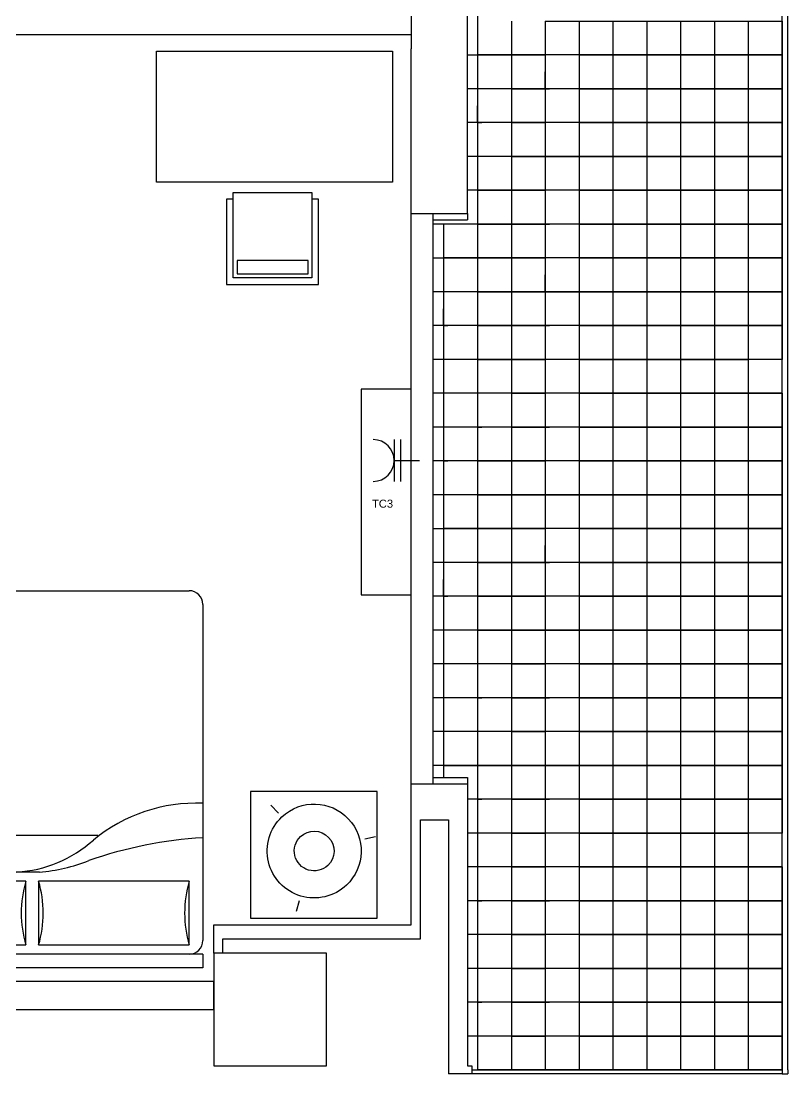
# Model space of a CAD drawing. Header units: millimetres. Extents: x 2377 to 4712, y -254 to 3188.
# Drawn here: x 4076.2 to 4129.5, y 1000 to 1073.2 of the extents above; entities that cross this region are included whole.
import ezdxf

# ---------------------------------------------------------------- set-up
doc = ezdxf.new("R2010")
doc.units = ezdxf.units.MM
doc.layers.add('Enchufes', color=30, linetype='Continuous')
doc.layers.add('Mobiliario', color=254, linetype='Continuous')
doc.styles.get("Standard").update_dxf_attribs({"font": 'arial.ttf'})

# ---------------------------------------------------------------- blocks, each defined once
blk = doc.blocks.new('MHPLS012')
at = {"layer": 'Mobiliario'}
for p, q in [((-2.0238, 0.95), (-0.1524, 0.95)), ((-0.0762, 0.95), (-0.0762, -0.95)), ((-0.0762, 0.95), (0, 0.95)), ((0, 0.95), (0, -0.95)), ((-2.1, -0.8738), (-2.1, 0.8738)), ((-0.4826, 0.8738), (-0.4826, 0.0356)), ((-0.127, 0.8738), (-0.4826, 0.8738)), ((-0.127, 0.0356), (-0.127, 0.8738)), ((-0.7366, 0.3658), (-0.7366, -0.95)), ((-0.5334, 0.0406), (-0.5334, -0.95)), ((-0.4826, 0.0356), (-0.127, 0.0356)), ((-0.4826, -0.0356), (-0.4826, -0.8738)), ((-0.127, -0.0356), (-0.4826, -0.0356)), ((-0.127, -0.8738), (-0.127, -0.0356)), ((-0.4826, -0.8738), (-0.127, -0.8738)), ((-0.1524, -0.95), (-2.0238, -0.95)), ((-0.0762, -0.95), (0, -0.95))]:
    blk.add_line(p, q, dxfattribs=at)
for centre, radius, start, end in [((-2.0238, 0.8738), 0.0762, 90, 180), ((-0.0191, 0.9119), 0.8976, 177.56726, 219.54608), ((1.615, 1.0876), 2.343, 183.36646, 199.2534), ((-0.1524, 0.8738), 0.0762, 0, 90), ((-0.3048, 1.4834), 0.635, 253.73979, 286.2602), ((-1.2266, -0.1247), 0.6943, 3.1663, 42.0658), ((-1.4578, -0.0288), 0.927, 4.2918, 21.76757), ((-0.3048, -0.574), 0.635, 73.7398, 106.2602), ((-0.3048, 0.574), 0.635, 253.73979, 286.2602), ((-2.0238, -0.8738), 0.0762, 180, 270), ((-0.3048, -1.4834), 0.635, 73.7398, 106.2602), ((-0.1524, -0.8738), 0.0762, 270, 0)]:
    blk.add_arc(centre, radius, start, end, dxfattribs=at)
blk = doc.blocks.new('sl06-0')
at = {"layer": 'Mobiliario'}
for p, q in [((-0.3003, 0.2806, -1.5792), (-0.3003, -0.3175, -1.5792)), ((0.2978, 0.2806, -1.5792), (-0.3003, 0.2806, -1.5792)), ((0.2978, -0.3175, -1.5792), (0.2978, 0.2806, -1.5792)), ((-0.3003, -0.3175, -1.5792), (0.2978, -0.3175, -1.5792))]:
    blk.add_line(p, q, dxfattribs=at)
at = {"layer": 'Mobiliario', "linetype": 'ByBlock'}
for p, q in [((-0.169, 0.179, -1.5792), (-0.2046, 0.2168, -1.5792)), ((0.2395, 0.0568, -1.5792), (0.29, 0.0688, -1.5792)), ((-0.0706, -0.2358, -1.5792), (-0.0854, -0.2856, -1.5792))]:
    blk.add_line(p, q, dxfattribs=at)
at = {"layer": 'Mobiliario', "linetype": 'ByBlock', "extrusion": (0, 0, -1)}
for major_axis, start_param, end_param in [((-0.1568, -0.1568), 1.599693, 4.741285), ((-0.1568, -0.1568), -1.5419, 1.599693), ((-0.0663, -0.0663), 1.599693, 4.741285), ((-0.0663, -0.0663), -1.5419, 1.599693)]:
    blk.add_ellipse((0, 0, -1.5792), major_axis=major_axis, ratio=1, start_param=start_param, end_param=end_param, dxfattribs=at)
blk = doc.blocks.new('A$C297D1C59')
for p, q in [((0, 1779.3, -35.3), (1800, 1779.3, -35.3)), ((0, 779.3, -35.3), (0, 1779.3, -35.3)), ((1800, 1779.3, -35.3), (1800, 779.3, -35.3)), ((1800, 779.3, -35.3), (0, 779.3, -35.3)), ((535, 650, -35.3), (535, 0, -35.3)), ((539.2, 650, -35.3), (535, 650, -35.3)), ((585, 650, -35.3), (539.2, 650, -35.3)), ((585, 50, -35.3), (585, 700.5, -35.3)), ((585, 700.5, -35.3), (1185, 700.5, -35.3)), ((1185, 700.5, -35.3), (1185, 50, -35.3)), ((1235, 650, -35.3), (1185, 650, -35.3)), ((1235, 0, -35.3), (1235, 650, -35.3)), ((615.6, 181.5, -35.3), (615.6, 81.2, -35.3)), ((1155.8, 181.5, -35.3), (615.6, 181.5, -35.3)), ((1155.8, 81.2, -35.3), (1155.8, 181.5, -35.3)), ((615.6, 81.2, -35.3), (1155.8, 81.2, -35.3)), ((1185, 50, -35.3), (585, 50, -35.3)), ((535, 0, -35.3), (1235, 0, -35.3))]:
    blk.add_line(p, q)

msp = doc.modelspace()

# ---------------------------------------------------------------- linework, layer by layer
at = {"transparency": 33554687}
for p, q in [((4129.096, 1000.251), (4129.096, 1162.912)), ((4129.502, 1000.251), (4129.502, 1162.912)), ((4107.93, 1141.354), (4107.93, 1070.802)), ((4107.239, 1059.768), (4107.239, 1083.286)), ((4103.32, 1075.447), (4103.32, 1071.224)), ((4107.93, 1073.154), (4107.93, 1070.802)), ((4110.282, 1073.154), (4110.282, 1070.802)), ((4112.633, 1073.154), (4112.633, 1054.34)), ((4112.633, 1073.154), (4114.985, 1073.154)), ((4112.633, 1073.154), (4112.633, 1070.802)), ((4112.633, 1073.154), (4112.633, 1070.802)), ((4114.985, 1073.154), (4114.985, 1070.802)), ((4114.985, 1073.154), (4117.337, 1073.154)), ((4117.337, 1073.154), (4117.337, 1070.802)), ((4117.337, 1073.154), (4119.689, 1073.154)), ((4119.689, 1073.154), (4119.689, 1070.802)), ((4119.689, 1073.154), (4122.04, 1073.154)), ((4122.04, 1073.154), (4122.04, 1070.802)), ((4122.04, 1073.154), (4124.392, 1073.154)), ((4124.392, 1073.154), (4124.392, 1070.802)), ((4124.392, 1073.154), (4126.744, 1073.154)), ((4126.744, 1073.154), (4126.744, 1070.802)), ((4126.744, 1073.154), (4129.096, 1073.154)), ((4129.096, 1073.154), (4129.096, 1070.802)), ((4103.32, 1072.194), (4073.433, 1072.194)), ((4103.32, 1059.768), (4103.32, 1071.224)), ((4107.239, 1070.802), (4110.282, 1070.802)), ((4110.282, 1070.802), (4107.93, 1070.802)), ((4107.93, 1070.802), (4107.93, 1068.451)), ((4112.633, 1070.802), (4110.282, 1070.802)), ((4110.282, 1070.802), (4110.282, 1068.451)), ((4110.282, 1070.802), (4112.633, 1070.802)), ((4114.985, 1070.802), (4112.633, 1070.802)), ((4112.633, 1070.802), (4112.633, 1068.451)), ((4112.633, 1070.802), (4112.633, 1068.451)), ((4112.633, 1070.802), (4112.633, 1068.451)), ((4117.337, 1070.802), (4114.985, 1070.802)), ((4114.985, 1070.802), (4114.985, 1068.451)), ((4114.985, 1070.802), (4117.337, 1070.802)), ((4119.689, 1070.802), (4117.337, 1070.802)), ((4117.337, 1070.802), (4117.337, 1068.451)), ((4117.337, 1070.802), (4119.689, 1070.802)), ((4122.04, 1070.802), (4119.689, 1070.802)), ((4119.689, 1070.802), (4119.689, 1068.451)), ((4119.689, 1070.802), (4122.04, 1070.802)), ((4124.392, 1070.802), (4122.04, 1070.802)), ((4122.04, 1070.802), (4122.04, 1068.451)), ((4122.04, 1070.802), (4124.392, 1070.802)), ((4126.744, 1070.802), (4124.392, 1070.802)), ((4124.392, 1070.802), (4124.392, 1068.451)), ((4124.392, 1070.802), (4126.744, 1070.802)), ((4129.096, 1070.802), (4126.744, 1070.802)), ((4126.744, 1070.802), (4126.744, 1068.451)), ((4126.744, 1070.802), (4129.096, 1070.802)), ((4129.096, 1070.802), (4129.096, 1068.451)), ((4112.633, 1068.451), (4112.633, 1069.624)), ((4110.282, 1068.451), (4107.239, 1068.451)), ((4107.93, 1068.451), (4107.93, 1066.099)), ((4107.93, 1068.451), (4107.93, 1066.099)), ((4112.633, 1068.451), (4110.282, 1068.451)), ((4110.282, 1068.451), (4110.282, 1066.099)), ((4110.282, 1068.451), (4112.633, 1068.451)), ((4112.633, 1068.451), (4112.933, 1068.451)), ((4114.985, 1068.451), (4112.633, 1068.451)), ((4112.633, 1068.451), (4112.633, 1066.099)), ((4112.633, 1068.451), (4112.633, 1063.747)), ((4112.633, 1068.451), (4112.633, 1066.099)), ((4112.633, 1068.451), (4112.633, 1066.099)), ((4117.337, 1068.451), (4114.985, 1068.451)), ((4114.985, 1068.451), (4114.985, 1066.099)), ((4114.985, 1068.451), (4117.337, 1068.451)), ((4119.689, 1068.451), (4117.337, 1068.451)), ((4117.337, 1068.451), (4117.337, 1066.099)), ((4117.337, 1068.451), (4119.689, 1068.451)), ((4122.04, 1068.451), (4119.689, 1068.451)), ((4119.689, 1068.451), (4119.689, 1066.099)), ((4119.689, 1068.451), (4122.04, 1068.451)), ((4124.392, 1068.451), (4122.04, 1068.451)), ((4122.04, 1068.451), (4122.04, 1066.099)), ((4122.04, 1068.451), (4124.392, 1068.451)), ((4126.744, 1068.451), (4124.392, 1068.451)), ((4124.392, 1068.451), (4124.392, 1066.099)), ((4124.392, 1068.451), (4126.744, 1068.451)), ((4129.096, 1068.451), (4126.744, 1068.451)), ((4126.744, 1068.451), (4126.744, 1066.099)), ((4126.744, 1068.451), (4129.096, 1068.451)), ((4129.096, 1068.451), (4129.096, 1066.099)), ((4107.93, 1066.1), (4107.93, 1067.273)), ((4110.282, 1066.099), (4107.239, 1066.099)), ((4107.93, 1066.099), (4108.229, 1066.099)), ((4107.93, 1066.099), (4107.93, 1063.747)), ((4107.93, 1066.099), (4107.93, 1061.396)), ((4107.93, 1066.099), (4107.93, 1063.747)), ((4112.633, 1066.099), (4110.282, 1066.099)), ((4110.282, 1066.099), (4110.282, 1063.747)), ((4110.282, 1066.099), (4112.633, 1066.099)), ((4114.985, 1066.099), (4112.633, 1066.099)), ((4112.633, 1066.099), (4112.633, 1063.747)), ((4112.633, 1066.099), (4112.633, 1063.747)), ((4117.337, 1066.099), (4114.985, 1066.099)), ((4114.985, 1066.099), (4114.985, 1063.747)), ((4114.985, 1066.099), (4117.337, 1066.099)), ((4119.689, 1066.099), (4117.337, 1066.099)), ((4117.337, 1066.099), (4117.337, 1063.747)), ((4117.337, 1066.099), (4119.689, 1066.099)), ((4122.04, 1066.099), (4119.689, 1066.099)), ((4119.689, 1066.099), (4119.689, 1063.747)), ((4119.689, 1066.099), (4122.04, 1066.099)), ((4124.392, 1066.099), (4122.04, 1066.099)), ((4122.04, 1066.099), (4122.04, 1063.747)), ((4122.04, 1066.099), (4124.392, 1066.099)), ((4126.744, 1066.099), (4124.392, 1066.099)), ((4124.392, 1066.099), (4124.392, 1063.747)), ((4124.392, 1066.099), (4126.744, 1066.099)), ((4129.096, 1066.099), (4126.744, 1066.099)), ((4126.744, 1066.099), (4126.744, 1063.747)), ((4126.744, 1066.099), (4129.096, 1066.099)), ((4129.096, 1066.099), (4129.096, 1063.747)), ((4110.282, 1063.747), (4107.239, 1063.747)), ((4107.93, 1063.747), (4107.93, 1061.396)), ((4112.633, 1063.747), (4110.282, 1063.747)), ((4110.282, 1063.747), (4110.282, 1061.396)), ((4110.282, 1063.747), (4112.633, 1063.747)), ((4114.985, 1063.747), (4112.633, 1063.747)), ((4112.633, 1063.747), (4112.633, 1054.34)), ((4112.633, 1063.747), (4114.985, 1063.747)), ((4112.633, 1063.747), (4112.633, 1061.396)), ((4112.633, 1063.747), (4112.933, 1063.747)), ((4112.633, 1063.747), (4112.633, 1061.396)), ((4112.633, 1063.747), (4112.633, 1059.044)), ((4112.633, 1063.747), (4112.933, 1063.747)), ((4112.633, 1063.747), (4112.633, 1061.396)), ((4117.337, 1063.747), (4114.985, 1063.747)), ((4114.985, 1063.747), (4114.985, 1061.396)), ((4114.985, 1063.747), (4117.337, 1063.747)), ((4119.689, 1063.747), (4117.337, 1063.747)), ((4117.337, 1063.747), (4117.337, 1061.396)), ((4117.337, 1063.747), (4119.689, 1063.747)), ((4122.04, 1063.747), (4119.689, 1063.747)), ((4119.689, 1063.747), (4119.689, 1061.396)), ((4119.689, 1063.747), (4122.04, 1063.747)), ((4124.392, 1063.747), (4122.04, 1063.747)), ((4122.04, 1063.747), (4122.04, 1061.396)), ((4122.04, 1063.747), (4124.392, 1063.747)), ((4126.744, 1063.747), (4124.392, 1063.747)), ((4124.392, 1063.747), (4124.392, 1061.396)), ((4124.392, 1063.747), (4126.744, 1063.747)), ((4129.096, 1063.747), (4126.744, 1063.747)), ((4126.744, 1063.747), (4126.744, 1061.396)), ((4126.744, 1063.747), (4129.096, 1063.747)), ((4129.096, 1063.747), (4129.096, 1061.396)), ((4107.93, 1061.396), (4107.239, 1061.396)), ((4110.282, 1061.396), (4107.93, 1061.396)), ((4107.93, 1061.396), (4107.93, 1059.044)), ((4107.93, 1061.396), (4110.282, 1061.396)), ((4110.282, 1061.396), (4107.93, 1061.396)), ((4107.93, 1061.396), (4110.282, 1061.396)), ((4107.93, 1061.396), (4108.229, 1061.396)), ((4107.93, 1061.396), (4108.229, 1061.396)), ((4112.633, 1061.396), (4110.282, 1061.396)), ((4110.282, 1061.396), (4110.282, 1059.044)), ((4110.282, 1061.396), (4112.633, 1061.396)), ((4112.633, 1061.396), (4110.282, 1061.396)), ((4110.282, 1061.396), (4112.633, 1061.396)), ((4114.985, 1061.396), (4112.633, 1061.396)), ((4112.633, 1061.396), (4112.633, 1059.044)), ((4112.633, 1061.396), (4112.633, 1059.044)), ((4112.633, 1061.396), (4112.633, 1059.044)), ((4117.337, 1061.396), (4114.985, 1061.396)), ((4114.985, 1061.396), (4114.985, 1059.044)), ((4114.985, 1061.396), (4117.337, 1061.396)), ((4119.689, 1061.396), (4117.337, 1061.396)), ((4117.337, 1061.396), (4117.337, 1059.044)), ((4117.337, 1061.396), (4119.689, 1061.396)), ((4122.04, 1061.396), (4119.689, 1061.396)), ((4119.689, 1061.396), (4119.689, 1059.044)), ((4119.689, 1061.396), (4122.04, 1061.396)), ((4124.392, 1061.396), (4122.04, 1061.396)), ((4122.04, 1061.396), (4122.04, 1059.044)), ((4122.04, 1061.396), (4124.392, 1061.396)), ((4126.744, 1061.396), (4124.392, 1061.396)), ((4124.392, 1061.396), (4124.392, 1059.044)), ((4124.392, 1061.396), (4126.744, 1061.396)), ((4129.096, 1061.396), (4126.744, 1061.396)), ((4126.744, 1061.396), (4126.744, 1059.044)), ((4126.744, 1061.396), (4129.096, 1061.396)), ((4129.096, 1061.396), (4129.096, 1059.044)), ((4103.32, 1059.768), (4107.239, 1059.768)), ((4103.32, 1059.326), (4103.32, 1059.768)), ((4104.858, 1059.326), (4104.858, 1059.768)), ((4107.239, 1059.768), (4107.239, 1059.326)), ((4103.32, 1020.13), (4103.32, 1059.326)), ((4104.858, 1020.13), (4104.858, 1059.326)), ((4104.858, 1059.326), (4107.239, 1059.326)), ((4104.858, 1059.326), (4107.239, 1059.326)), ((4107.93, 1059.044), (4104.858, 1059.044)), ((4105.578, 1059.044), (4105.578, 1056.692)), ((4110.282, 1059.044), (4107.93, 1059.044)), ((4107.93, 1059.044), (4107.93, 1056.692)), ((4107.93, 1059.044), (4110.282, 1059.044)), ((4112.633, 1059.044), (4110.282, 1059.044)), ((4110.282, 1059.044), (4110.282, 1056.692)), ((4110.282, 1059.044), (4112.633, 1059.044)), ((4112.633, 1059.044), (4112.933, 1059.044)), ((4114.985, 1059.044), (4112.633, 1059.044)), ((4112.633, 1059.044), (4112.633, 1056.692)), ((4112.633, 1059.044), (4112.633, 1054.34)), ((4112.633, 1059.044), (4112.633, 1056.692)), ((4112.633, 1059.044), (4112.633, 1056.692)), ((4117.337, 1059.044), (4114.985, 1059.044)), ((4114.985, 1059.044), (4114.985, 1056.692)), ((4114.985, 1059.044), (4117.337, 1059.044)), ((4119.689, 1059.044), (4117.337, 1059.044)), ((4117.337, 1059.044), (4117.337, 1056.692)), ((4117.337, 1059.044), (4119.689, 1059.044)), ((4122.04, 1059.044), (4119.689, 1059.044)), ((4119.689, 1059.044), (4119.689, 1056.692)), ((4119.689, 1059.044), (4122.04, 1059.044)), ((4124.392, 1059.044), (4122.04, 1059.044)), ((4122.04, 1059.044), (4122.04, 1056.692)), ((4122.04, 1059.044), (4124.392, 1059.044)), ((4126.744, 1059.044), (4124.392, 1059.044)), ((4124.392, 1059.044), (4124.392, 1056.692)), ((4124.392, 1059.044), (4126.744, 1059.044)), ((4129.096, 1059.044), (4126.744, 1059.044)), ((4126.744, 1059.044), (4126.744, 1056.692)), ((4126.744, 1059.044), (4129.096, 1059.044)), ((4129.096, 1059.044), (4129.096, 1056.692)), ((4104.858, 1056.692), (4107.93, 1056.692)), ((4107.93, 1056.692), (4105.578, 1056.692)), ((4105.578, 1056.692), (4105.578, 1054.34)), ((4110.282, 1056.692), (4107.93, 1056.692)), ((4107.93, 1056.692), (4107.93, 1054.34)), ((4107.93, 1056.692), (4110.282, 1056.692)), ((4112.633, 1056.692), (4110.282, 1056.692)), ((4110.282, 1056.692), (4110.282, 1054.34)), ((4110.282, 1056.692), (4112.633, 1056.692)), ((4114.985, 1056.692), (4112.633, 1056.692)), ((4112.633, 1056.692), (4112.633, 1054.34)), ((4112.633, 1056.692), (4112.633, 1054.34)), ((4112.633, 1056.692), (4112.633, 1054.34)), ((4117.337, 1056.692), (4114.985, 1056.692)), ((4114.985, 1056.692), (4114.985, 1054.34)), ((4114.985, 1056.692), (4117.337, 1056.692)), ((4119.689, 1056.692), (4117.337, 1056.692)), ((4117.337, 1056.692), (4117.337, 1054.34)), ((4117.337, 1056.692), (4119.689, 1056.692)), ((4122.04, 1056.692), (4119.689, 1056.692)), ((4119.689, 1056.692), (4119.689, 1054.34)), ((4119.689, 1056.692), (4122.04, 1056.692)), ((4124.392, 1056.692), (4122.04, 1056.692)), ((4122.04, 1056.692), (4122.04, 1054.34)), ((4122.04, 1056.692), (4124.392, 1056.692)), ((4126.744, 1056.692), (4124.392, 1056.692)), ((4124.392, 1056.692), (4124.392, 1054.34)), ((4124.392, 1056.692), (4126.744, 1056.692)), ((4129.096, 1056.692), (4126.744, 1056.692)), ((4126.744, 1056.692), (4126.744, 1054.34)), ((4126.744, 1056.692), (4129.096, 1056.692)), ((4129.096, 1056.692), (4129.096, 1054.34)), ((4112.633, 1054.341), (4112.633, 1055.514)), ((4107.93, 1054.34), (4104.858, 1054.34)), ((4105.578, 1054.34), (4105.578, 1051.989)), ((4110.282, 1054.34), (4107.93, 1054.34)), ((4107.93, 1054.34), (4107.93, 1051.989)), ((4107.93, 1054.34), (4110.282, 1054.34)), ((4112.633, 1054.34), (4110.282, 1054.34)), ((4110.282, 1054.34), (4110.282, 1051.989)), ((4110.282, 1054.34), (4112.633, 1054.34)), ((4114.985, 1054.34), (4112.633, 1054.34)), ((4112.633, 1054.34), (4114.985, 1054.34)), ((4114.985, 1054.34), (4112.633, 1054.34)), ((4112.633, 1054.34), (4112.633, 1051.989)), ((4112.633, 1054.34), (4112.633, 1051.989)), ((4112.633, 1054.34), (4112.933, 1054.34)), ((4112.633, 1054.34), (4112.633, 1051.989)), ((4112.633, 1054.34), (4112.633, 1049.637)), ((4112.633, 1054.34), (4112.633, 1051.989)), ((4117.337, 1054.34), (4114.985, 1054.34)), ((4114.985, 1054.34), (4117.337, 1054.34)), ((4117.337, 1054.34), (4114.985, 1054.34)), ((4114.985, 1054.34), (4114.985, 1047.285)), ((4114.985, 1054.34), (4117.337, 1054.34)), ((4119.689, 1054.34), (4117.337, 1054.34)), ((4117.337, 1054.34), (4119.689, 1054.34)), ((4119.689, 1054.34), (4117.337, 1054.34)), ((4117.337, 1054.34), (4117.337, 1047.285)), ((4117.337, 1054.34), (4119.689, 1054.34)), ((4122.04, 1054.34), (4119.689, 1054.34)), ((4119.689, 1054.34), (4122.04, 1054.34)), ((4122.04, 1054.34), (4119.689, 1054.34)), ((4119.689, 1054.34), (4119.689, 1047.285)), ((4119.689, 1054.34), (4122.04, 1054.34)), ((4124.392, 1054.34), (4122.04, 1054.34)), ((4122.04, 1054.34), (4124.392, 1054.34)), ((4124.392, 1054.34), (4122.04, 1054.34)), ((4122.04, 1054.34), (4122.04, 1047.285)), ((4122.04, 1054.34), (4124.392, 1054.34)), ((4126.744, 1054.34), (4124.392, 1054.34)), ((4124.392, 1054.34), (4126.744, 1054.34)), ((4126.744, 1054.34), (4124.392, 1054.34)), ((4124.392, 1054.34), (4124.392, 1047.285)), ((4124.392, 1054.34), (4126.744, 1054.34)), ((4129.096, 1054.34), (4126.744, 1054.34)), ((4126.744, 1054.34), (4129.096, 1054.34)), ((4129.096, 1054.34), (4126.744, 1054.34)), ((4126.744, 1054.34), (4126.744, 1047.285)), ((4126.744, 1054.34), (4129.096, 1054.34)), ((4129.096, 1054.34), (4129.096, 1051.989)), ((4105.578, 1051.989), (4105.578, 1053.162)), ((4107.93, 1051.989), (4104.858, 1051.989)), ((4105.578, 1051.989), (4105.878, 1051.989)), ((4105.578, 1051.989), (4105.578, 1049.637)), ((4110.282, 1051.989), (4107.93, 1051.989)), ((4107.93, 1051.989), (4107.93, 1049.637)), ((4107.93, 1051.989), (4110.282, 1051.989)), ((4112.633, 1051.989), (4110.282, 1051.989)), ((4110.282, 1051.989), (4110.282, 1049.637)), ((4110.282, 1051.989), (4112.633, 1051.989)), ((4112.633, 1051.989), (4112.933, 1051.989)), ((4114.985, 1051.989), (4112.633, 1051.989)), ((4112.633, 1051.989), (4112.633, 1049.637)), ((4112.633, 1051.989), (4112.633, 1049.637)), ((4117.337, 1051.989), (4114.985, 1051.989)), ((4114.985, 1051.989), (4117.337, 1051.989)), ((4119.689, 1051.989), (4117.337, 1051.989)), ((4117.337, 1051.989), (4119.689, 1051.989)), ((4122.04, 1051.989), (4119.689, 1051.989)), ((4119.689, 1051.989), (4122.04, 1051.989)), ((4124.392, 1051.989), (4122.04, 1051.989)), ((4122.04, 1051.989), (4124.392, 1051.989)), ((4126.744, 1051.989), (4124.392, 1051.989)), ((4124.392, 1051.989), (4126.744, 1051.989)), ((4129.096, 1051.989), (4126.744, 1051.989)), ((4126.744, 1051.989), (4129.096, 1051.989)), ((4129.096, 1051.989), (4129.096, 1049.637)), ((4107.93, 1049.637), (4104.858, 1049.637)), ((4107.93, 1049.637), (4105.578, 1049.637)), ((4105.578, 1049.637), (4105.578, 1040.23)), ((4110.282, 1049.637), (4107.93, 1049.637)), ((4107.93, 1049.637), (4107.93, 1040.23)), ((4107.93, 1049.637), (4110.282, 1049.637)), ((4110.282, 1049.637), (4107.93, 1049.637)), ((4107.93, 1049.637), (4110.282, 1049.637)), ((4112.633, 1049.637), (4110.282, 1049.637)), ((4110.282, 1049.637), (4110.282, 1047.285)), ((4110.282, 1049.637), (4112.633, 1049.637)), ((4112.633, 1049.637), (4110.282, 1049.637)), ((4110.282, 1049.637), (4112.633, 1049.637)), ((4114.985, 1049.637), (4112.633, 1049.637)), ((4112.633, 1049.637), (4112.633, 1047.285)), ((4117.337, 1049.637), (4114.985, 1049.637)), ((4114.985, 1049.637), (4117.337, 1049.637)), ((4119.689, 1049.637), (4117.337, 1049.637)), ((4117.337, 1049.637), (4119.689, 1049.637)), ((4122.04, 1049.637), (4119.689, 1049.637)), ((4119.689, 1049.637), (4122.04, 1049.637)), ((4124.392, 1049.637), (4122.04, 1049.637)), ((4122.04, 1049.637), (4124.392, 1049.637)), ((4126.744, 1049.637), (4124.392, 1049.637)), ((4124.392, 1049.637), (4126.744, 1049.637)), ((4129.096, 1049.637), (4126.744, 1049.637)), ((4103.32, 1047.577), (4099.845, 1047.577)), ((4099.845, 1047.577), (4099.845, 1033.279)), ((4107.93, 1047.285), (4104.858, 1047.285)), ((4110.282, 1047.285), (4107.93, 1047.285)), ((4107.93, 1047.285), (4107.93, 1044.933)), ((4110.282, 1047.285), (4110.282, 1040.23)), ((4112.633, 1047.285), (4110.282, 1047.285)), ((4110.282, 1047.285), (4112.633, 1047.285)), ((4114.985, 1047.285), (4112.633, 1047.285)), ((4112.633, 1047.285), (4112.633, 1044.933)), ((4112.633, 1047.285), (4112.633, 1044.933)), ((4112.633, 1047.285), (4112.633, 1044.933)), ((4112.633, 1047.285), (4112.633, 1044.933)), ((4117.337, 1047.285), (4114.985, 1047.285)), ((4114.985, 1047.285), (4114.985, 1044.933)), ((4114.985, 1047.285), (4117.337, 1047.285)), ((4119.689, 1047.285), (4117.337, 1047.285)), ((4117.337, 1047.285), (4117.337, 1044.933)), ((4117.337, 1047.285), (4119.689, 1047.285)), ((4122.04, 1047.285), (4119.689, 1047.285)), ((4119.689, 1047.285), (4119.689, 1044.933)), ((4119.689, 1047.285), (4122.04, 1047.285)), ((4124.392, 1047.285), (4122.04, 1047.285)), ((4122.04, 1047.285), (4122.04, 1044.933)), ((4122.04, 1047.285), (4124.392, 1047.285)), ((4126.744, 1047.285), (4124.392, 1047.285)), ((4124.392, 1047.285), (4124.392, 1044.933)), ((4124.392, 1047.285), (4126.744, 1047.285)), ((4129.096, 1047.285), (4126.744, 1047.285)), ((4126.744, 1047.285), (4126.744, 1044.933)), ((4126.744, 1047.285), (4129.096, 1047.285)), ((4129.096, 1047.285), (4129.096, 1044.933)), ((4107.93, 1044.933), (4104.858, 1044.933)), ((4107.93, 1044.933), (4108.229, 1044.933)), ((4110.282, 1044.933), (4107.93, 1044.933)), ((4107.93, 1044.933), (4107.93, 1042.582)), ((4107.93, 1044.933), (4107.93, 1040.23)), ((4112.633, 1044.933), (4110.282, 1044.933)), ((4110.282, 1044.933), (4112.633, 1044.933)), ((4112.633, 1044.933), (4112.933, 1044.933)), ((4114.985, 1044.933), (4112.633, 1044.933)), ((4112.633, 1044.933), (4112.633, 1042.582)), ((4112.633, 1044.933), (4112.633, 1040.23)), ((4112.633, 1044.933), (4112.933, 1044.933)), ((4114.985, 1044.933), (4112.633, 1044.933)), ((4112.633, 1044.933), (4112.933, 1044.933)), ((4117.337, 1044.933), (4114.985, 1044.933)), ((4114.985, 1044.933), (4114.985, 1042.582)), ((4114.985, 1044.933), (4117.337, 1044.933)), ((4117.337, 1044.933), (4114.985, 1044.933)), ((4114.985, 1044.933), (4117.337, 1044.933)), ((4119.689, 1044.933), (4117.337, 1044.933)), ((4117.337, 1044.933), (4117.337, 1042.582)), ((4117.337, 1044.933), (4119.689, 1044.933)), ((4119.689, 1044.933), (4117.337, 1044.933)), ((4117.337, 1044.933), (4119.689, 1044.933)), ((4122.04, 1044.933), (4119.689, 1044.933)), ((4119.689, 1044.933), (4119.689, 1042.582)), ((4119.689, 1044.933), (4122.04, 1044.933)), ((4122.04, 1044.933), (4119.689, 1044.933)), ((4119.689, 1044.933), (4122.04, 1044.933)), ((4124.392, 1044.933), (4122.04, 1044.933)), ((4122.04, 1044.933), (4122.04, 1042.582)), ((4122.04, 1044.933), (4124.392, 1044.933)), ((4124.392, 1044.933), (4122.04, 1044.933)), ((4122.04, 1044.933), (4124.392, 1044.933)), ((4126.744, 1044.933), (4124.392, 1044.933)), ((4124.392, 1044.933), (4124.392, 1042.582)), ((4124.392, 1044.933), (4126.744, 1044.933)), ((4126.744, 1044.933), (4124.392, 1044.933)), ((4124.392, 1044.933), (4126.744, 1044.933)), ((4129.096, 1044.933), (4126.744, 1044.933)), ((4126.744, 1044.933), (4126.744, 1042.582)), ((4126.744, 1044.933), (4129.096, 1044.933)), ((4129.096, 1044.933), (4126.744, 1044.933)), ((4126.744, 1044.933), (4129.096, 1044.933)), ((4129.096, 1044.933), (4129.096, 1042.582)), ((4107.93, 1042.582), (4104.858, 1042.582)), ((4105.578, 1042.582), (4105.878, 1042.582)), ((4105.578, 1042.582), (4105.578, 1040.23)), ((4105.578, 1042.582), (4105.578, 1037.878)), ((4110.282, 1042.582), (4107.93, 1042.582)), ((4107.93, 1042.582), (4107.93, 1040.23)), ((4107.93, 1042.582), (4110.282, 1042.582)), ((4112.633, 1042.582), (4110.282, 1042.582)), ((4110.282, 1042.582), (4112.633, 1042.582)), ((4114.985, 1042.582), (4112.633, 1042.582)), ((4112.633, 1042.582), (4112.633, 1040.23)), ((4117.337, 1042.582), (4114.985, 1042.582)), ((4114.985, 1042.582), (4114.985, 1040.23)), ((4114.985, 1042.582), (4117.337, 1042.582)), ((4119.689, 1042.582), (4117.337, 1042.582)), ((4117.337, 1042.582), (4117.337, 1040.23)), ((4117.337, 1042.582), (4119.689, 1042.582)), ((4122.04, 1042.582), (4119.689, 1042.582)), ((4119.689, 1042.582), (4119.689, 1040.23)), ((4119.689, 1042.582), (4122.04, 1042.582)), ((4124.392, 1042.582), (4122.04, 1042.582)), ((4122.04, 1042.582), (4122.04, 1040.23)), ((4122.04, 1042.582), (4124.392, 1042.582)), ((4126.744, 1042.582), (4124.392, 1042.582)), ((4124.392, 1042.582), (4124.392, 1040.23)), ((4124.392, 1042.582), (4126.744, 1042.582)), ((4129.096, 1042.582), (4126.744, 1042.582)), ((4126.744, 1042.582), (4126.744, 1040.23)), ((4126.744, 1042.582), (4129.096, 1042.582)), ((4129.096, 1042.582), (4129.096, 1040.23)), ((4107.93, 1040.23), (4104.858, 1040.23)), ((4110.282, 1040.23), (4107.93, 1040.23)), ((4107.93, 1040.23), (4107.93, 1037.878)), ((4107.93, 1040.23), (4110.282, 1040.23)), ((4112.633, 1040.23), (4110.282, 1040.23)), ((4110.282, 1040.23), (4110.282, 1037.878)), ((4110.282, 1040.23), (4112.633, 1040.23)), ((4114.985, 1040.23), (4112.633, 1040.23)), ((4112.633, 1040.23), (4112.633, 1021.416)), ((4112.633, 1040.23), (4114.985, 1040.23)), ((4112.633, 1040.23), (4112.633, 1037.878)), ((4117.337, 1040.23), (4114.985, 1040.23)), ((4114.985, 1040.23), (4114.985, 1037.878)), ((4114.985, 1040.23), (4117.337, 1040.23)), ((4119.689, 1040.23), (4117.337, 1040.23)), ((4117.337, 1040.23), (4117.337, 1037.878)), ((4117.337, 1040.23), (4119.689, 1040.23)), ((4122.04, 1040.23), (4119.689, 1040.23)), ((4119.689, 1040.23), (4119.689, 1037.878)), ((4119.689, 1040.23), (4122.04, 1040.23)), ((4124.392, 1040.23), (4122.04, 1040.23)), ((4122.04, 1040.23), (4122.04, 1037.878)), ((4122.04, 1040.23), (4124.392, 1040.23)), ((4126.744, 1040.23), (4124.392, 1040.23)), ((4124.392, 1040.23), (4124.392, 1037.878)), ((4124.392, 1040.23), (4126.744, 1040.23)), ((4129.096, 1040.23), (4126.744, 1040.23)), ((4126.744, 1040.23), (4126.744, 1037.878)), ((4126.744, 1040.23), (4129.096, 1040.23)), ((4129.096, 1040.23), (4129.096, 1037.878)), ((4104.858, 1037.878), (4107.93, 1037.878)), ((4107.93, 1037.878), (4105.578, 1037.878)), ((4105.578, 1037.878), (4105.578, 1035.527)), ((4110.282, 1037.878), (4107.93, 1037.878)), ((4107.93, 1037.878), (4107.93, 1035.527)), ((4107.93, 1037.878), (4110.282, 1037.878)), ((4112.633, 1037.878), (4110.282, 1037.878)), ((4110.282, 1037.878), (4110.282, 1035.527)), ((4110.282, 1037.878), (4112.633, 1037.878)), ((4114.985, 1037.878), (4112.633, 1037.878)), ((4112.633, 1037.878), (4112.633, 1035.527)), ((4112.633, 1037.878), (4112.633, 1035.527)), ((4117.337, 1037.878), (4114.985, 1037.878)), ((4114.985, 1037.878), (4114.985, 1035.527)), ((4114.985, 1037.878), (4117.337, 1037.878)), ((4119.689, 1037.878), (4117.337, 1037.878)), ((4117.337, 1037.878), (4117.337, 1035.527)), ((4117.337, 1037.878), (4119.689, 1037.878)), ((4122.04, 1037.878), (4119.689, 1037.878)), ((4119.689, 1037.878), (4119.689, 1035.527)), ((4119.689, 1037.878), (4122.04, 1037.878)), ((4124.392, 1037.878), (4122.04, 1037.878)), ((4122.04, 1037.878), (4122.04, 1035.527)), ((4122.04, 1037.878), (4124.392, 1037.878)), ((4126.744, 1037.878), (4124.392, 1037.878)), ((4124.392, 1037.878), (4124.392, 1035.527)), ((4124.392, 1037.878), (4126.744, 1037.878)), ((4129.096, 1037.878), (4126.744, 1037.878)), ((4126.744, 1037.878), (4126.744, 1035.527)), ((4126.744, 1037.878), (4129.096, 1037.878)), ((4129.096, 1037.878), (4129.096, 1035.527)), ((4112.633, 1035.527), (4112.633, 1036.7)), ((4107.93, 1035.527), (4104.858, 1035.527)), ((4105.578, 1035.527), (4105.578, 1033.175)), ((4110.282, 1035.527), (4107.93, 1035.527)), ((4107.93, 1035.527), (4107.93, 1033.175)), ((4107.93, 1035.527), (4110.282, 1035.527)), ((4112.633, 1035.527), (4110.282, 1035.527)), ((4110.282, 1035.527), (4110.282, 1033.175)), ((4110.282, 1035.527), (4112.633, 1035.527)), ((4112.633, 1035.527), (4112.933, 1035.527)), ((4114.985, 1035.527), (4112.633, 1035.527)), ((4112.633, 1035.527), (4112.633, 1033.175)), ((4112.633, 1035.527), (4112.633, 1030.823)), ((4112.633, 1035.527), (4112.633, 1033.175)), ((4117.337, 1035.527), (4114.985, 1035.527)), ((4114.985, 1035.527), (4114.985, 1033.175)), ((4114.985, 1035.527), (4117.337, 1035.527)), ((4119.689, 1035.527), (4117.337, 1035.527)), ((4117.337, 1035.527), (4117.337, 1033.175)), ((4117.337, 1035.527), (4119.689, 1035.527)), ((4122.04, 1035.527), (4119.689, 1035.527)), ((4119.689, 1035.527), (4119.689, 1033.175)), ((4119.689, 1035.527), (4122.04, 1035.527)), ((4124.392, 1035.527), (4122.04, 1035.527)), ((4122.04, 1035.527), (4122.04, 1033.175)), ((4122.04, 1035.527), (4124.392, 1035.527)), ((4126.744, 1035.527), (4124.392, 1035.527)), ((4124.392, 1035.527), (4124.392, 1033.175)), ((4124.392, 1035.527), (4126.744, 1035.527)), ((4129.096, 1035.527), (4126.744, 1035.527)), ((4126.744, 1035.527), (4126.744, 1033.175)), ((4126.744, 1035.527), (4129.096, 1035.527)), ((4129.096, 1035.527), (4129.096, 1033.175)), ((4105.578, 1033.175), (4105.578, 1034.348)), ((4099.845, 1033.279), (4103.32, 1033.279)), ((4107.93, 1033.175), (4104.858, 1033.175)), ((4105.578, 1033.175), (4105.878, 1033.175)), ((4105.578, 1033.175), (4105.578, 1030.823)), ((4110.282, 1033.175), (4107.93, 1033.175)), ((4107.93, 1033.175), (4107.93, 1030.823)), ((4107.93, 1033.175), (4110.282, 1033.175)), ((4112.633, 1033.175), (4110.282, 1033.175)), ((4110.282, 1033.175), (4110.282, 1030.823)), ((4110.282, 1033.175), (4112.633, 1033.175)), ((4114.985, 1033.175), (4112.633, 1033.175)), ((4112.633, 1033.175), (4112.633, 1030.823)), ((4117.337, 1033.175), (4114.985, 1033.175)), ((4114.985, 1033.175), (4114.985, 1030.823)), ((4114.985, 1033.175), (4117.337, 1033.175)), ((4119.689, 1033.175), (4117.337, 1033.175)), ((4117.337, 1033.175), (4117.337, 1030.823)), ((4117.337, 1033.175), (4119.689, 1033.175)), ((4122.04, 1033.175), (4119.689, 1033.175)), ((4119.689, 1033.175), (4119.689, 1030.823)), ((4119.689, 1033.175), (4122.04, 1033.175)), ((4124.392, 1033.175), (4122.04, 1033.175)), ((4122.04, 1033.175), (4122.04, 1030.823)), ((4122.04, 1033.175), (4124.392, 1033.175)), ((4126.744, 1033.175), (4124.392, 1033.175)), ((4124.392, 1033.175), (4124.392, 1030.823)), ((4124.392, 1033.175), (4126.744, 1033.175)), ((4129.096, 1033.175), (4126.744, 1033.175)), ((4126.744, 1033.175), (4126.744, 1030.823)), ((4126.744, 1033.175), (4129.096, 1033.175)), ((4129.096, 1033.175), (4129.096, 1030.823)), ((4107.93, 1030.823), (4104.858, 1030.823)), ((4107.93, 1030.823), (4105.578, 1030.823)), ((4105.578, 1030.823), (4105.578, 1021.416)), ((4110.282, 1030.823), (4107.93, 1030.823)), ((4107.93, 1030.823), (4107.93, 1021.416)), ((4107.93, 1030.823), (4110.282, 1030.823)), ((4110.282, 1030.823), (4107.93, 1030.823)), ((4107.93, 1030.823), (4110.282, 1030.823)), ((4112.633, 1030.823), (4110.282, 1030.823)), ((4110.282, 1030.823), (4110.282, 1028.471)), ((4110.282, 1030.823), (4112.633, 1030.823)), ((4112.633, 1030.823), (4110.282, 1030.823)), ((4110.282, 1030.823), (4112.633, 1030.823)), ((4114.985, 1030.823), (4112.633, 1030.823)), ((4112.633, 1030.823), (4112.633, 1021.416)), ((4112.633, 1030.823), (4114.985, 1030.823)), ((4112.633, 1030.823), (4112.633, 1028.471)), ((4117.337, 1030.823), (4114.985, 1030.823)), ((4114.985, 1030.823), (4114.985, 1028.471)), ((4114.985, 1030.823), (4117.337, 1030.823)), ((4119.689, 1030.823), (4117.337, 1030.823)), ((4117.337, 1030.823), (4117.337, 1028.471)), ((4117.337, 1030.823), (4119.689, 1030.823)), ((4122.04, 1030.823), (4119.689, 1030.823)), ((4119.689, 1030.823), (4119.689, 1028.471)), ((4119.689, 1030.823), (4122.04, 1030.823)), ((4124.392, 1030.823), (4122.04, 1030.823)), ((4122.04, 1030.823), (4122.04, 1028.471)), ((4122.04, 1030.823), (4124.392, 1030.823)), ((4126.744, 1030.823), (4124.392, 1030.823)), ((4124.392, 1030.823), (4124.392, 1028.471)), ((4124.392, 1030.823), (4126.744, 1030.823)), ((4129.096, 1030.823), (4126.744, 1030.823)), ((4126.744, 1030.823), (4126.744, 1028.471)), ((4126.744, 1030.823), (4129.096, 1030.823)), ((4129.096, 1030.823), (4129.096, 1028.471)), ((4107.93, 1028.471), (4104.858, 1028.471)), ((4110.282, 1028.471), (4107.93, 1028.471)), ((4107.93, 1028.471), (4107.93, 1026.12)), ((4112.633, 1028.471), (4110.282, 1028.471)), ((4110.282, 1028.471), (4110.282, 1026.12)), ((4110.282, 1028.471), (4112.633, 1028.471)), ((4114.985, 1028.471), (4112.633, 1028.471)), ((4112.633, 1028.471), (4112.633, 1026.12)), ((4112.633, 1028.471), (4112.633, 1026.12)), ((4117.337, 1028.471), (4114.985, 1028.471)), ((4114.985, 1028.471), (4114.985, 1026.12)), ((4114.985, 1028.471), (4117.337, 1028.471)), ((4119.689, 1028.471), (4117.337, 1028.471)), ((4117.337, 1028.471), (4117.337, 1026.12)), ((4117.337, 1028.471), (4119.689, 1028.471)), ((4122.04, 1028.471), (4119.689, 1028.471)), ((4119.689, 1028.471), (4119.689, 1026.12)), ((4119.689, 1028.471), (4122.04, 1028.471)), ((4124.392, 1028.471), (4122.04, 1028.471)), ((4122.04, 1028.471), (4122.04, 1026.12)), ((4122.04, 1028.471), (4124.392, 1028.471)), ((4126.744, 1028.471), (4124.392, 1028.471)), ((4124.392, 1028.471), (4124.392, 1026.12)), ((4124.392, 1028.471), (4126.744, 1028.471)), ((4129.096, 1028.471), (4126.744, 1028.471)), ((4126.744, 1028.471), (4126.744, 1026.12)), ((4126.744, 1028.471), (4129.096, 1028.471)), ((4129.096, 1028.471), (4129.096, 1026.12)), ((4107.93, 1026.12), (4104.858, 1026.12)), ((4107.93, 1026.12), (4108.229, 1026.12)), ((4110.282, 1026.12), (4107.93, 1026.12)), ((4107.93, 1026.12), (4107.93, 1023.768)), ((4107.93, 1026.12), (4107.93, 1021.416)), ((4112.633, 1026.12), (4110.282, 1026.12)), ((4110.282, 1026.12), (4110.282, 1023.768)), ((4110.282, 1026.12), (4112.633, 1026.12)), ((4112.633, 1026.12), (4112.933, 1026.12)), ((4114.985, 1026.12), (4112.633, 1026.12)), ((4112.633, 1026.12), (4112.633, 1023.768)), ((4112.633, 1026.12), (4112.633, 1021.416)), ((4112.633, 1026.12), (4112.633, 1023.768)), ((4117.337, 1026.12), (4114.985, 1026.12)), ((4114.985, 1026.12), (4114.985, 1023.768)), ((4114.985, 1026.12), (4117.337, 1026.12)), ((4119.689, 1026.12), (4117.337, 1026.12)), ((4117.337, 1026.12), (4117.337, 1023.768)), ((4117.337, 1026.12), (4119.689, 1026.12)), ((4122.04, 1026.12), (4119.689, 1026.12)), ((4119.689, 1026.12), (4119.689, 1023.768)), ((4119.689, 1026.12), (4122.04, 1026.12)), ((4124.392, 1026.12), (4122.04, 1026.12)), ((4122.04, 1026.12), (4122.04, 1023.768)), ((4122.04, 1026.12), (4124.392, 1026.12)), ((4126.744, 1026.12), (4124.392, 1026.12)), ((4124.392, 1026.12), (4124.392, 1023.768)), ((4124.392, 1026.12), (4126.744, 1026.12)), ((4129.096, 1026.12), (4126.744, 1026.12)), ((4126.744, 1026.12), (4126.744, 1023.768)), ((4126.744, 1026.12), (4129.096, 1026.12)), ((4129.096, 1026.12), (4129.096, 1023.768)), ((4107.93, 1023.768), (4104.858, 1023.768)), ((4110.282, 1023.768), (4107.93, 1023.768)), ((4112.633, 1023.768), (4110.282, 1023.768)), ((4110.282, 1023.768), (4110.282, 1021.416)), ((4110.282, 1023.768), (4112.633, 1023.768)), ((4114.985, 1023.768), (4112.633, 1023.768)), ((4112.633, 1023.768), (4112.633, 1021.416)), ((4117.337, 1023.768), (4114.985, 1023.768)), ((4114.985, 1023.768), (4114.985, 1021.416)), ((4114.985, 1023.768), (4117.337, 1023.768)), ((4119.689, 1023.768), (4117.337, 1023.768)), ((4117.337, 1023.768), (4117.337, 1021.416)), ((4117.337, 1023.768), (4119.689, 1023.768)), ((4122.04, 1023.768), (4119.689, 1023.768)), ((4119.689, 1023.768), (4119.689, 1021.416)), ((4119.689, 1023.768), (4122.04, 1023.768)), ((4124.392, 1023.768), (4122.04, 1023.768)), ((4122.04, 1023.768), (4122.04, 1021.416)), ((4122.04, 1023.768), (4124.392, 1023.768)), ((4126.744, 1023.768), (4124.392, 1023.768)), ((4124.392, 1023.768), (4124.392, 1021.416)), ((4124.392, 1023.768), (4126.744, 1023.768)), ((4129.096, 1023.768), (4126.744, 1023.768)), ((4126.744, 1023.768), (4126.744, 1021.416)), ((4126.744, 1023.768), (4129.096, 1023.768)), ((4129.096, 1023.768), (4129.096, 1021.416)), ((4110.282, 1021.416), (4104.858, 1021.416)), ((4105.578, 1021.416), (4105.578, 1020.573)), ((4107.93, 1021.416), (4105.578, 1021.416)), ((4105.578, 1021.416), (4107.93, 1021.416)), ((4107.93, 1021.416), (4107.93, 1019.064)), ((4110.282, 1021.416), (4107.93, 1021.416)), ((4107.93, 1021.416), (4110.282, 1021.416)), ((4110.282, 1021.416), (4107.93, 1021.416)), ((4112.633, 1021.416), (4110.282, 1021.416)), ((4110.282, 1021.416), (4110.282, 1019.064)), ((4110.282, 1021.416), (4112.633, 1021.416)), ((4112.633, 1021.416), (4110.282, 1021.416)), ((4110.282, 1021.416), (4112.633, 1021.416)), ((4112.633, 1021.416), (4110.282, 1021.416)), ((4110.282, 1021.416), (4112.633, 1021.416)), ((4114.985, 1021.416), (4112.633, 1021.416)), ((4112.633, 1021.416), (4114.985, 1021.416)), ((4114.985, 1021.416), (4112.633, 1021.416)), ((4112.633, 1021.416), (4112.633, 1019.064)), ((4112.633, 1021.416), (4112.633, 1019.064)), ((4117.337, 1021.416), (4114.985, 1021.416)), ((4114.985, 1021.416), (4117.337, 1021.416)), ((4117.337, 1021.416), (4114.985, 1021.416)), ((4114.985, 1021.416), (4114.985, 1019.064)), ((4114.985, 1021.416), (4117.337, 1021.416)), ((4119.689, 1021.416), (4117.337, 1021.416)), ((4117.337, 1021.416), (4119.689, 1021.416)), ((4119.689, 1021.416), (4117.337, 1021.416)), ((4117.337, 1021.416), (4117.337, 1019.064)), ((4117.337, 1021.416), (4119.689, 1021.416)), ((4122.04, 1021.416), (4119.689, 1021.416)), ((4119.689, 1021.416), (4122.04, 1021.416)), ((4122.04, 1021.416), (4119.689, 1021.416)), ((4119.689, 1021.416), (4119.689, 1019.064)), ((4119.689, 1021.416), (4122.04, 1021.416)), ((4124.392, 1021.416), (4122.04, 1021.416)), ((4122.04, 1021.416), (4124.392, 1021.416)), ((4124.392, 1021.416), (4122.04, 1021.416)), ((4122.04, 1021.416), (4122.04, 1019.064)), ((4122.04, 1021.416), (4124.392, 1021.416)), ((4126.744, 1021.416), (4124.392, 1021.416)), ((4124.392, 1021.416), (4126.744, 1021.416)), ((4126.744, 1021.416), (4124.392, 1021.416)), ((4124.392, 1021.416), (4124.392, 1019.064)), ((4124.392, 1021.416), (4126.744, 1021.416)), ((4129.096, 1021.416), (4126.744, 1021.416)), ((4126.744, 1021.416), (4129.096, 1021.416)), ((4129.096, 1021.416), (4126.744, 1021.416)), ((4126.744, 1021.416), (4126.744, 1019.064)), ((4126.744, 1021.416), (4129.096, 1021.416)), ((4129.096, 1021.416), (4129.096, 1019.064)), ((4104.858, 1020.13), (4104.858, 1020.573)), ((4104.858, 1020.573), (4107.239, 1020.573)), ((4107.239, 1020.573), (4107.239, 1000.532)), ((4103.32, 1010.331), (4103.32, 1020.13)), ((4103.32, 1020.13), (4107.239, 1020.13)), ((4104.858, 1020.13), (4107.239, 1020.13)), ((4104.858, 1020.13), (4107.239, 1020.13)), ((4110.282, 1019.064), (4107.239, 1019.064)), ((4107.93, 1019.064), (4108.229, 1019.064)), ((4107.93, 1019.064), (4107.93, 1016.713)), ((4107.93, 1019.064), (4107.93, 1014.361)), ((4112.633, 1019.064), (4110.282, 1019.064)), ((4110.282, 1019.064), (4110.282, 1007.306)), ((4110.282, 1019.064), (4112.633, 1019.064)), ((4112.633, 1019.064), (4112.933, 1019.064)), ((4114.985, 1019.064), (4112.633, 1019.064)), ((4112.633, 1019.064), (4112.633, 1016.713)), ((4112.633, 1019.064), (4112.633, 1007.306)), ((4117.337, 1019.064), (4114.985, 1019.064)), ((4114.985, 1019.064), (4114.985, 1007.306)), ((4114.985, 1019.064), (4117.337, 1019.064)), ((4119.689, 1019.064), (4117.337, 1019.064)), ((4117.337, 1019.064), (4117.337, 1007.306)), ((4117.337, 1019.064), (4119.689, 1019.064)), ((4122.04, 1019.064), (4119.689, 1019.064)), ((4119.689, 1019.064), (4119.689, 1007.306)), ((4119.689, 1019.064), (4122.04, 1019.064)), ((4124.392, 1019.064), (4122.04, 1019.064)), ((4122.04, 1019.064), (4122.04, 1007.306)), ((4122.04, 1019.064), (4124.392, 1019.064)), ((4126.744, 1019.064), (4124.392, 1019.064)), ((4124.392, 1019.064), (4124.392, 1007.306)), ((4124.392, 1019.064), (4126.744, 1019.064)), ((4129.096, 1019.064), (4126.744, 1019.064)), ((4126.744, 1019.064), (4126.744, 1007.306)), ((4126.744, 1019.064), (4129.096, 1019.064)), ((4129.096, 1019.064), (4129.096, 1016.713)), ((4103.961, 1009.351), (4103.961, 1017.633)), ((4103.961, 1017.633), (4105.921, 1017.633)), ((4105.921, 1017.633), (4105.921, 999.968)), ((4107.93, 1016.713), (4107.239, 1016.713)), ((4110.282, 1016.713), (4107.93, 1016.713)), ((4112.633, 1016.713), (4110.282, 1016.713)), ((4110.282, 1016.713), (4112.633, 1016.713)), ((4114.985, 1016.713), (4112.633, 1016.713)), ((4117.337, 1016.713), (4114.985, 1016.713)), ((4114.985, 1016.713), (4117.337, 1016.713)), ((4119.689, 1016.713), (4117.337, 1016.713)), ((4117.337, 1016.713), (4119.689, 1016.713)), ((4122.04, 1016.713), (4119.689, 1016.713)), ((4119.689, 1016.713), (4122.04, 1016.713)), ((4124.392, 1016.713), (4122.04, 1016.713)), ((4122.04, 1016.713), (4124.392, 1016.713)), ((4126.744, 1016.713), (4124.392, 1016.713)), ((4124.392, 1016.713), (4126.744, 1016.713)), ((4129.096, 1016.713), (4126.744, 1016.713)), ((4110.282, 1014.361), (4107.239, 1014.361)), ((4107.93, 1014.361), (4107.93, 1012.009)), ((4112.633, 1014.361), (4110.282, 1014.361)), ((4110.282, 1014.361), (4110.282, 1012.009)), ((4110.282, 1014.361), (4112.633, 1014.361)), ((4114.985, 1014.361), (4112.633, 1014.361)), ((4112.633, 1014.361), (4112.633, 1012.009)), ((4112.633, 1014.361), (4112.633, 1012.009)), ((4117.337, 1014.361), (4114.985, 1014.361)), ((4114.985, 1014.361), (4114.985, 1012.009)), ((4114.985, 1014.361), (4117.337, 1014.361)), ((4119.689, 1014.361), (4117.337, 1014.361)), ((4117.337, 1014.361), (4117.337, 1012.009)), ((4117.337, 1014.361), (4119.689, 1014.361)), ((4122.04, 1014.361), (4119.689, 1014.361)), ((4119.689, 1014.361), (4119.689, 1012.009)), ((4119.689, 1014.361), (4122.04, 1014.361)), ((4124.392, 1014.361), (4122.04, 1014.361)), ((4122.04, 1014.361), (4122.04, 1012.009)), ((4122.04, 1014.361), (4124.392, 1014.361)), ((4126.744, 1014.361), (4124.392, 1014.361)), ((4124.392, 1014.361), (4124.392, 1012.009)), ((4124.392, 1014.361), (4126.744, 1014.361)), ((4129.096, 1014.361), (4126.744, 1014.361)), ((4126.744, 1014.361), (4126.744, 1012.009)), ((4126.744, 1014.361), (4129.096, 1014.361)), ((4129.096, 1014.361), (4129.096, 1012.009)), ((4110.282, 1012.009), (4107.239, 1012.009)), ((4107.93, 1012.009), (4108.229, 1012.009)), ((4107.93, 1012.009), (4107.93, 1009.658)), ((4107.93, 1012.009), (4107.93, 1007.306)), ((4112.633, 1012.009), (4110.282, 1012.009)), ((4110.282, 1012.009), (4110.282, 1009.658)), ((4110.282, 1012.009), (4112.633, 1012.009)), ((4112.633, 1012.009), (4112.933, 1012.009)), ((4114.985, 1012.009), (4112.633, 1012.009)), ((4112.633, 1012.009), (4112.633, 1009.658)), ((4112.633, 1012.009), (4112.633, 1009.658)), ((4117.337, 1012.009), (4114.985, 1012.009)), ((4114.985, 1012.009), (4114.985, 1009.658)), ((4114.985, 1012.009), (4117.337, 1012.009)), ((4119.689, 1012.009), (4117.337, 1012.009)), ((4117.337, 1012.009), (4117.337, 1009.658)), ((4117.337, 1012.009), (4119.689, 1012.009)), ((4122.04, 1012.009), (4119.689, 1012.009)), ((4119.689, 1012.009), (4119.689, 1009.658)), ((4119.689, 1012.009), (4122.04, 1012.009)), ((4124.392, 1012.009), (4122.04, 1012.009)), ((4122.04, 1012.009), (4122.04, 1009.658)), ((4122.04, 1012.009), (4124.392, 1012.009)), ((4126.744, 1012.009), (4124.392, 1012.009)), ((4124.392, 1012.009), (4124.392, 1009.658)), ((4124.392, 1012.009), (4126.744, 1012.009)), ((4129.096, 1012.009), (4126.744, 1012.009)), ((4126.744, 1012.009), (4126.744, 1009.658)), ((4126.744, 1012.009), (4129.096, 1012.009)), ((4129.096, 1012.009), (4129.096, 1009.658)), ((4089.601, 1008.371), (4089.601, 1010.331)), ((4089.601, 1010.331), (4103.32, 1010.331)), ((4090.243, 1008.371), (4090.243, 1009.351)), ((4090.243, 1009.351), (4103.961, 1009.351)), ((4107.93, 1009.658), (4107.239, 1009.658)), ((4110.282, 1009.658), (4107.93, 1009.658)), ((4112.633, 1009.658), (4110.282, 1009.658)), ((4110.282, 1009.658), (4112.633, 1009.658)), ((4114.985, 1009.658), (4112.633, 1009.658)), ((4117.337, 1009.658), (4114.985, 1009.658)), ((4114.985, 1009.658), (4117.337, 1009.658)), ((4119.689, 1009.658), (4117.337, 1009.658)), ((4117.337, 1009.658), (4119.689, 1009.658)), ((4122.04, 1009.658), (4119.689, 1009.658)), ((4119.689, 1009.658), (4122.04, 1009.658)), ((4124.392, 1009.658), (4122.04, 1009.658)), ((4122.04, 1009.658), (4124.392, 1009.658)), ((4126.744, 1009.658), (4124.392, 1009.658)), ((4124.392, 1009.658), (4126.744, 1009.658)), ((4129.096, 1009.658), (4126.744, 1009.658)), ((4126.744, 1009.658), (4129.096, 1009.658)), ((4129.096, 1009.658), (4129.096, 1007.306)), ((4089.601, 1008.371), (4089.601, 1000.532)), ((4097.44, 1008.371), (4089.601, 1008.371)), ((4097.44, 1000.532), (4097.44, 1008.371)), ((4110.282, 1007.306), (4107.239, 1007.306)), ((4107.93, 1007.306), (4107.93, 1004.954)), ((4112.633, 1007.306), (4110.282, 1007.306)), ((4110.282, 1007.306), (4110.282, 1004.954)), ((4110.282, 1007.306), (4112.633, 1007.306)), ((4114.985, 1007.306), (4112.633, 1007.306)), ((4112.633, 1007.306), (4112.633, 1004.954)), ((4112.633, 1007.306), (4112.633, 1004.954)), ((4117.337, 1007.306), (4114.985, 1007.306)), ((4114.985, 1007.306), (4114.985, 1004.954)), ((4114.985, 1007.306), (4117.337, 1007.306)), ((4119.689, 1007.306), (4117.337, 1007.306)), ((4117.337, 1007.306), (4117.337, 1004.954)), ((4117.337, 1007.306), (4119.689, 1007.306)), ((4122.04, 1007.306), (4119.689, 1007.306)), ((4119.689, 1007.306), (4119.689, 1004.954)), ((4119.689, 1007.306), (4122.04, 1007.306)), ((4124.392, 1007.306), (4122.04, 1007.306)), ((4122.04, 1007.306), (4122.04, 1004.954)), ((4122.04, 1007.306), (4124.392, 1007.306)), ((4126.744, 1007.306), (4124.392, 1007.306)), ((4124.392, 1007.306), (4124.392, 1004.954)), ((4124.392, 1007.306), (4126.744, 1007.306)), ((4129.096, 1007.306), (4126.744, 1007.306)), ((4126.744, 1007.306), (4126.744, 1004.954)), ((4126.744, 1007.306), (4129.096, 1007.306)), ((4129.096, 1007.306), (4129.096, 1004.954)), ((4064.562, 1006.412), (4089.601, 1006.412)), ((4089.601, 1004.452), (4089.601, 1006.412)), ((4110.282, 1004.954), (4107.239, 1004.954)), ((4107.93, 1004.954), (4108.229, 1004.954)), ((4107.93, 1004.954), (4107.93, 1002.602)), ((4107.93, 1004.954), (4107.93, 1000.251)), ((4112.633, 1004.954), (4110.282, 1004.954)), ((4110.282, 1004.954), (4110.282, 1002.602)), ((4110.282, 1004.954), (4112.633, 1004.954)), ((4112.633, 1004.954), (4112.933, 1004.954)), ((4114.985, 1004.954), (4112.633, 1004.954)), ((4112.633, 1004.954), (4112.633, 1002.602)), ((4112.633, 1004.954), (4112.633, 1000.251)), ((4112.633, 1004.954), (4112.633, 1002.602)), ((4117.337, 1004.954), (4114.985, 1004.954)), ((4114.985, 1004.954), (4114.985, 1002.602)), ((4114.985, 1004.954), (4117.337, 1004.954)), ((4119.689, 1004.954), (4117.337, 1004.954)), ((4117.337, 1004.954), (4117.337, 1002.602)), ((4117.337, 1004.954), (4119.689, 1004.954)), ((4122.04, 1004.954), (4119.689, 1004.954)), ((4119.689, 1004.954), (4119.689, 1002.602)), ((4119.689, 1004.954), (4122.04, 1004.954)), ((4124.392, 1004.954), (4122.04, 1004.954)), ((4122.04, 1004.954), (4122.04, 1002.602)), ((4122.04, 1004.954), (4124.392, 1004.954)), ((4126.744, 1004.954), (4124.392, 1004.954)), ((4124.392, 1004.954), (4124.392, 1002.602)), ((4124.392, 1004.954), (4126.744, 1004.954)), ((4129.096, 1004.954), (4126.744, 1004.954)), ((4126.744, 1004.954), (4126.744, 1002.602)), ((4126.744, 1004.954), (4129.096, 1004.954)), ((4129.096, 1004.954), (4129.096, 1002.602)), ((4025.151, 1004.452), (4089.601, 1004.452)), ((4107.93, 1002.602), (4107.239, 1002.602)), ((4110.282, 1002.602), (4107.93, 1002.602)), ((4112.633, 1002.602), (4110.282, 1002.602)), ((4110.282, 1002.602), (4110.282, 1000.251)), ((4110.282, 1002.602), (4112.633, 1002.602)), ((4114.985, 1002.602), (4112.633, 1002.602)), ((4112.633, 1002.602), (4112.633, 1000.251)), ((4117.337, 1002.602), (4114.985, 1002.602)), ((4114.985, 1002.602), (4114.985, 1000.251)), ((4114.985, 1002.602), (4117.337, 1002.602)), ((4119.689, 1002.602), (4117.337, 1002.602)), ((4117.337, 1002.602), (4117.337, 1000.251)), ((4117.337, 1002.602), (4119.689, 1002.602)), ((4122.04, 1002.602), (4119.689, 1002.602)), ((4119.689, 1002.602), (4119.689, 1000.251)), ((4119.689, 1002.602), (4122.04, 1002.602)), ((4124.392, 1002.602), (4122.04, 1002.602)), ((4122.04, 1002.602), (4122.04, 1000.251)), ((4122.04, 1002.602), (4124.392, 1002.602)), ((4126.744, 1002.602), (4124.392, 1002.602)), ((4124.392, 1002.602), (4124.392, 1000.251)), ((4124.392, 1002.602), (4126.744, 1002.602)), ((4129.096, 1002.602), (4126.744, 1002.602)), ((4126.744, 1002.602), (4126.744, 1000.251)), ((4126.744, 1002.602), (4129.096, 1002.602)), ((4129.096, 1002.602), (4129.096, 1000.251)), ((4089.601, 1000.532), (4097.44, 1000.532)), ((4107.239, 1000.532), (4107.538, 1000.532)), ((4107.538, 1000.532), (4107.538, 999.968)), ((4129.096, 999.968), (4105.921, 999.968)), ((4107.538, 1000.251), (4129.096, 1000.251)), ((4112.633, 1000.251), (4107.93, 1000.251)), ((4110.282, 1000.251), (4107.93, 1000.251)), ((4107.93, 1000.251), (4110.282, 1000.251)), ((4112.633, 1000.251), (4110.282, 1000.251)), ((4110.282, 1000.251), (4112.633, 1000.251)), ((4114.985, 1000.251), (4112.633, 1000.251)), ((4112.633, 1000.251), (4114.985, 1000.251)), ((4117.337, 1000.251), (4114.985, 1000.251)), ((4114.985, 1000.251), (4117.337, 1000.251)), ((4119.689, 1000.251), (4117.337, 1000.251)), ((4117.337, 1000.251), (4119.689, 1000.251)), ((4122.04, 1000.251), (4119.689, 1000.251)), ((4119.689, 1000.251), (4122.04, 1000.251)), ((4124.392, 1000.251), (4122.04, 1000.251)), ((4122.04, 1000.251), (4124.392, 1000.251)), ((4126.744, 1000.251), (4124.392, 1000.251)), ((4124.392, 1000.251), (4126.744, 1000.251)), ((4129.096, 1000.251), (4126.744, 1000.251)), ((4126.744, 1000.251), (4129.096, 1000.251)), ((4129.096, 1000.251), (4129.096, 999.968)), ((4129.096, 999.968), (4129.502, 999.968)), ((4129.502, 1000.251), (4129.502, 999.968))]:
    msp.add_line(p, q, dxfattribs=at)
at = {"layer": 'Enchufes', "transparency": 33554687}
for p, q in [((4102.141, 1044.061), (4102.141, 1041.157)), ((4102.586, 1044.061), (4102.586, 1041.157)), ((4102.141, 1042.609), (4103.91, 1042.609))]:
    msp.add_line(p, q, dxfattribs=at)
msp.add_arc((4100.689, 1042.609), 1.452, 270, 90, dxfattribs=at)

# ---------------------------------------------------------------- block references
at = {"layer": 'Mobiliario', "transparency": 33554687}
for name, p, xscale, yscale, zscale in [('A$C297D1C59', (4085.626, 1054.85, 0.321), 0.009107749225297609, 0.009107749225297609, 0.009107749225297609), ('sl06-0', (4096.58, 1015.465, 23.254), 14.72559028672523, 14.72559028672523, 14.72559028672523)]:
    msp.add_blockref(name, p, dxfattribs=dict(at, xscale=xscale, yscale=yscale, zscale=zscale))
at = {"layer": 'Mobiliario', "transparency": 33554687, "xscale": 12.4828844303532, "yscale": 12.4828844303532, "zscale": 12.4828844303532, "rotation": 270}
msp.add_blockref('MHPLS012', (4076.988, 1007.346), dxfattribs=at)

# ---------------------------------------------------------------- texts
at = {"layer": 'Enchufes', "transparency": 33554687, "insert": (4100.597, 1039.886), "char_height": 0.5564, "attachment_point": 1}
msp.add_mtext_dynamic_manual_height_columns('TC3', width=1.97357, gutter_width=2.782, heights=[0], dxfattribs=at)

doc.saveas('drawing.dxf')
